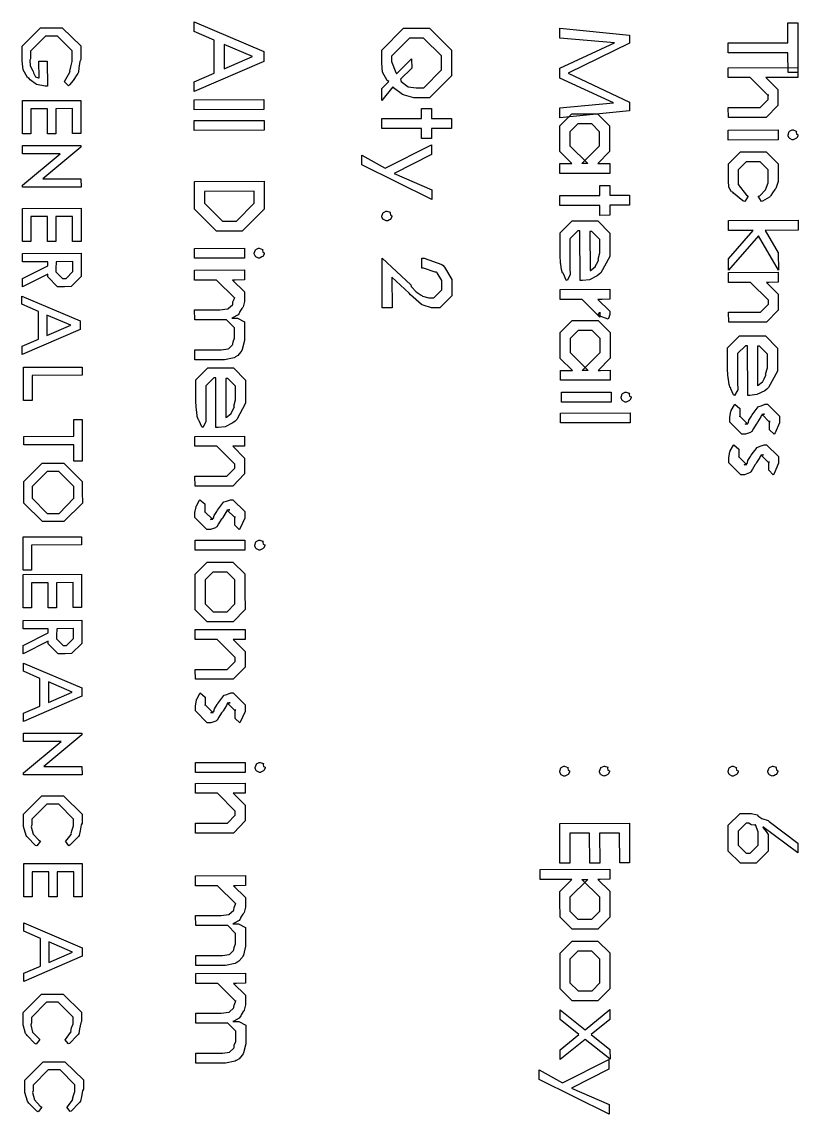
# Model space of a CAD drawing. Extents: x 0.1 to 11.6, y 0.3 to 16.2.
# Drawn here: x 7.103 to 8.186, y 2.672 to 4.197 of the extents above; entities that cross this region are included whole.
import ezdxf

# ---------------------------------------------------------------- set-up
doc = ezdxf.new("R2010")
doc.units = 0
doc.header["$MEASUREMENT"] = 0

msp = doc.modelspace()

# ---------------------------------------------------------------- linework, layer by layer
at = {"color": 0}
for points in [[(7.4406, 4.14144), (7.34358, 4.09956), (7.34358, 4.11322), (7.37136, 4.12517), (7.37115, 4.17117), (7.34338, 4.18311), (7.34338, 4.19678), (7.4406, 4.15533), (7.4406, 4.14144)], [(8.17171, 4.19532), (8.1856, 4.19532), (8.18582, 4.12587), (8.17193, 4.12587), (8.17171, 4.15365), (8.08837, 4.15343), (8.08837, 4.16732), (8.17171, 4.16754), (8.17171, 4.19532)], [(7.16808, 4.10732), (7.16178, 4.11339), (7.16249, 4.11361), (7.16992, 4.12642), (7.17046, 4.12771), (7.16997, 4.12815), (7.17122, 4.13406), (7.17329, 4.1415), (7.17329, 4.14268), (7.17329, 4.15614), (7.15246, 4.17697), (7.14464, 4.17697), (7.13596, 4.17697), (7.11513, 4.15593), (7.11513, 4.14529), (7.11415, 4.1435), (7.11458, 4.13542), (7.11806, 4.12853), (7.1186, 4.12728), (7.11897, 4.12543), (7.12207, 4.12017), (7.12597, 4.11882), (7.12685, 4.1186), (7.12663, 4.14204), (7.13835, 4.14204), (7.13857, 4.1071), (7.13525, 4.10678), (7.12315, 4.10921), (7.11453, 4.11578), (7.11296, 4.11751), (7.11057, 4.11919), (7.10465, 4.12967), (7.1034, 4.14258), (7.1034, 4.14551), (7.1034, 4.16287), (7.12901, 4.18847), (7.14421, 4.18847), (7.15918, 4.18847), (7.185, 4.16308), (7.185, 4.14442), (7.18403, 4.1416), (7.18257, 4.13265), (7.18175, 4.12642), (7.1811, 4.12489), (7.17969, 4.12272), (7.17469, 4.11496), (7.16954, 4.10872), (7.16808, 4.10732)], [(7.62039, 4.10601), (7.60519, 4.08713), (7.60519, 4.10363), (7.61496, 4.11339), (7.61247, 4.11507), (7.60628, 4.12642), (7.60499, 4.13894), (7.60499, 4.14117), (7.60499, 4.15722), (7.63558, 4.18782), (7.65315, 4.18782), (7.6716, 4.18804), (7.70221, 4.15744), (7.70242, 4.13943), (7.70242, 4.12142), (7.67182, 4.09082), (7.65468, 4.0906), (7.6499, 4.0906), (7.63699, 4.09424), (7.63558, 4.09494), (7.6339, 4.09526), (7.62147, 4.10487), (7.62039, 4.10601)], [(7.85335, 4.18788), (7.95057, 4.17833), (7.95057, 4.16683), (7.86507, 4.12538), (7.95079, 4.08479), (7.95079, 4.07264), (7.85357, 4.06288), (7.85357, 4.07656), (7.92865, 4.08393), (7.85357, 4.118), (7.85357, 4.13211), (7.92974, 4.16726), (7.85335, 4.17399), (7.85335, 4.18788)], [(7.42475, 4.14839), (7.38504, 4.1651), (7.38525, 4.13103), (7.42475, 4.14839)], [(7.63146, 4.11664), (7.63232, 4.11361), (7.64204, 4.10601), (7.6531, 4.10449), (7.65685, 4.10449), (7.66357, 4.10449), (7.68853, 4.12967), (7.68853, 4.13943), (7.68832, 4.14919), (7.66336, 4.17393), (7.65315, 4.17393), (7.64382, 4.17393), (7.61888, 4.14899), (7.61888, 4.14378), (7.61888, 4.14139), (7.62468, 4.12608), (7.62582, 4.12424), (7.64665, 4.14529), (7.64686, 4.13226), (7.63146, 4.11664)], [(8.18571, 4.13297), (8.18571, 4.11908), (8.14274, 4.11887), (8.14122, 4.11887), (8.15793, 4.10238), (8.15793, 4.0911), (8.15793, 4.08024), (8.14144, 4.06332), (8.12364, 4.06332), (8.08871, 4.06332), (8.08849, 4.07721), (8.11778, 4.07721), (8.13297, 4.07721), (8.14404, 4.08826), (8.14404, 4.09521), (8.14404, 4.09392), (8.11908, 4.11887), (8.11083, 4.11887), (8.08849, 4.11887), (8.08849, 4.13276), (8.18571, 4.13297)], [(7.18522, 4.08718), (7.18522, 4.04075), (7.1735, 4.04075), (7.1735, 4.07568), (7.15028, 4.07547), (7.15028, 4.04053), (7.13857, 4.04053), (7.13857, 4.07547), (7.11535, 4.07547), (7.11535, 4.04053), (7.10363, 4.04053), (7.10363, 4.08697), (7.18522, 4.08718)], [(7.44075, 4.08822), (7.44075, 4.07433), (7.34353, 4.07411), (7.34353, 4.088), (7.44075, 4.08822)], [(7.70242, 4.06196), (7.70242, 4.04807), (7.67464, 4.04807), (7.67464, 4.03418), (7.66075, 4.03396), (7.66075, 4.04785), (7.60519, 4.04785), (7.60519, 4.06174), (7.66075, 4.06174), (7.66075, 4.07563), (7.67464, 4.07585), (7.67464, 4.06196), (7.70242, 4.06196)], [(7.44081, 4.05925), (7.44081, 4.04536), (7.34358, 4.04514), (7.34358, 4.05903), (7.44081, 4.05925)], [(7.92324, 3.98525), (7.85379, 3.98503), (7.85379, 3.99892), (7.86638, 3.99892), (7.8705, 3.99892), (7.85357, 4.01563), (7.85357, 4.02951), (7.85357, 4.05165), (7.87028, 4.06836), (7.88851, 4.06836), (7.90631, 4.06836), (7.92301, 4.05186), (7.92301, 4.02929), (7.92301, 4.01585), (7.90651, 3.99892), (7.90978, 3.99892), (7.92324, 3.99914), (7.92324, 3.98525)], [(7.90912, 4.02669), (7.90912, 4.0434), (7.89806, 4.05447), (7.88829, 4.05447), (7.87853, 4.05447), (7.86746, 4.0434), (7.86746, 4.02669), (7.86746, 4.02387), (7.89262, 3.99892), (7.88829, 3.99892), (7.88439, 3.99892), (7.90912, 4.02387), (7.90912, 4.02669)], [(8.1581, 4.04596), (8.1581, 4.03207), (8.08865, 4.03185), (8.08865, 4.04574), (8.1581, 4.04596)], [(8.18587, 4.03901), (8.18587, 4.03782), (8.18403, 4.03456), (8.18371, 4.03424), (8.18272, 4.03386), (8.18001, 4.03233), (8.17919, 4.03207), (8.17893, 4.03207), (8.17785, 4.03207), (8.17426, 4.0339), (8.17393, 4.03424), (8.17344, 4.0344), (8.17199, 4.03787), (8.17199, 4.03901), (8.17199, 4.03901), (8.17361, 4.04368), (8.17393, 4.044), (8.17393, 4.044), (8.17768, 4.04596), (8.17893, 4.04596), (8.17893, 4.04596), (8.18338, 4.04432), (8.18371, 4.044), (8.18332, 4.04324), (8.18381, 4.04021), (8.18587, 4.03933), (8.18587, 4.03901)], [(7.67469, 4.02512), (7.67469, 4.01144), (7.62261, 3.98497), (7.67492, 3.9624), (7.67492, 3.94874), (7.57747, 3.99713), (7.57747, 4.01079), (7.61003, 3.99235), (7.67469, 4.02512)], [(7.10374, 4.02399), (7.18533, 4.02419), (7.18533, 4.02181), (7.13238, 3.97754), (7.18533, 3.97775), (7.18554, 3.96604), (7.10394, 3.96582), (7.10394, 3.96864), (7.15625, 4.01247), (7.10374, 4.01247), (7.10374, 4.02399)], [(8.13514, 3.94586), (8.13038, 3.95344), (8.13265, 3.95415), (8.14074, 3.96208), (8.14426, 3.97222), (8.14426, 3.97558), (8.14426, 3.99035), (8.13319, 4.00142), (8.12364, 4.00142), (8.11367, 4.00142), (8.1026, 3.99035), (8.1026, 3.97537), (8.1026, 3.96989), (8.11415, 3.95486), (8.11649, 3.95344), (8.11171, 3.94586), (8.1091, 3.94672), (8.09575, 3.95774), (8.09478, 3.9591), (8.09326, 3.95936), (8.08946, 3.96625), (8.08871, 3.97488), (8.08871, 3.97775), (8.08871, 3.99858), (8.10542, 4.01531), (8.12278, 4.01531), (8.14144, 4.01531), (8.15815, 3.99881), (8.15815, 3.97732), (8.15815, 3.97407), (8.1556, 3.96539), (8.15511, 3.96431), (8.15369, 3.96289), (8.15022, 3.9579), (8.14806, 3.95421), (8.14729, 3.95344), (8.14626, 3.9521), (8.13639, 3.9464), (8.13514, 3.94586)], [(7.34369, 3.97407), (7.44092, 3.97428), (7.44092, 3.95714), (7.44092, 3.93544), (7.41054, 3.90483), (7.39122, 3.90462), (7.37451, 3.90462), (7.34369, 3.93522), (7.34369, 3.94781), (7.34369, 3.97407)], [(7.95096, 3.95464), (7.95096, 3.94075), (7.92318, 3.94075), (7.92318, 3.92686), (7.90929, 3.92665), (7.90929, 3.94054), (7.85374, 3.94054), (7.85374, 3.95443), (7.90929, 3.95443), (7.90929, 3.96832), (7.92318, 3.96853), (7.92318, 3.95464), (7.95096, 3.95464)], [(7.35758, 3.96018), (7.35758, 3.95279), (7.35758, 3.94347), (7.38276, 3.91851), (7.39144, 3.91851), (7.40229, 3.91851), (7.42703, 3.94368), (7.42703, 3.95583), (7.42703, 3.96039), (7.35758, 3.96018)], [(7.18549, 3.93668), (7.18549, 3.89025), (7.17378, 3.89025), (7.17378, 3.92518), (7.15056, 3.92497), (7.15056, 3.89003), (7.13883, 3.89003), (7.13883, 3.92497), (7.11561, 3.92497), (7.11561, 3.89003), (7.10389, 3.89003), (7.10389, 3.93647), (7.18549, 3.93668)], [(7.61925, 3.92578), (7.61925, 3.92458), (7.6174, 3.92133), (7.61708, 3.92101), (7.6161, 3.92063), (7.61339, 3.91911), (7.61257, 3.91883), (7.61231, 3.91883), (7.61106, 3.91883), (7.60764, 3.92068), (7.60732, 3.92101), (7.60682, 3.92117), (7.60536, 3.92464), (7.60536, 3.92578), (7.60536, 3.92578), (7.60699, 3.93044), (7.60732, 3.93078), (7.60732, 3.93078), (7.61106, 3.93272), (7.61231, 3.93272), (7.61231, 3.93272), (7.61675, 3.9311), (7.61708, 3.93078), (7.61669, 3.93001), (7.61719, 3.92697), (7.61925, 3.92611), (7.61925, 3.92578)], [(7.86794, 3.84369), (7.86361, 3.83567), (7.86225, 3.83643), (7.8585, 3.84511), (7.85818, 3.84608), (7.85747, 3.84619), (7.85579, 3.85092), (7.85514, 3.8579), (7.85493, 3.8591), (7.85465, 3.85954), (7.85385, 3.87158), (7.85385, 3.8756), (7.85385, 3.90229), (7.87056, 3.919), (7.88835, 3.919), (7.90657, 3.919), (7.92329, 3.90164), (7.92329, 3.87776), (7.92329, 3.86947), (7.91097, 3.84668), (7.90853, 3.84457), (7.9056, 3.84233), (7.89475, 3.83681), (7.88504, 3.83567), (7.88183, 3.83567), (7.88162, 3.90511), (7.87879, 3.90489), (7.86774, 3.89404), (7.86772, 3.87451), (7.86774, 3.87153), (7.86774, 3.86486), (7.86774, 3.86257), (7.86774, 3.86083), (7.86774, 3.85558), (7.86774, 3.85335), (7.86774, 3.8526), (7.86774, 3.85167), (7.86794, 3.84571), (7.86794, 3.84369)], [(8.18608, 3.91982), (8.18608, 3.90593), (8.13986, 3.90571), (8.15831, 3.87424), (8.15853, 3.85037), (8.13053, 3.89811), (8.08908, 3.85015), (8.08886, 3.866), (8.12337, 3.90571), (8.08886, 3.90571), (8.08886, 3.9196), (8.18608, 3.91982)], [(7.89572, 3.84956), (7.89649, 3.84988), (7.90267, 3.8546), (7.9031, 3.85519), (7.90294, 3.85531), (7.90468, 3.85867), (7.90733, 3.86376), (7.90767, 3.86475), (7.9069, 3.86561), (7.9094, 3.87424), (7.9094, 3.87711), (7.9094, 3.89318), (7.89833, 3.90424), (7.8955, 3.90424), (7.89572, 3.84956)], [(7.1856, 3.87369), (7.1856, 3.85894), (7.1856, 3.84115), (7.1715, 3.82726), (7.16237, 3.82704), (7.15283, 3.82704), (7.13894, 3.84093), (7.13894, 3.8444), (7.104, 3.82704), (7.104, 3.83854), (7.13894, 3.85612), (7.13894, 3.86197), (7.104, 3.86197), (7.104, 3.87349), (7.1856, 3.87369)], [(7.41336, 3.88086), (7.41336, 3.86697), (7.34392, 3.86675), (7.34392, 3.88064), (7.41336, 3.88086)], [(7.44114, 3.87392), (7.44114, 3.87272), (7.43929, 3.86947), (7.43896, 3.86914), (7.43799, 3.86876), (7.43528, 3.86724), (7.43446, 3.86697), (7.43419, 3.86697), (7.43311, 3.86697), (7.42953, 3.86882), (7.42919, 3.86914), (7.42871, 3.86931), (7.42725, 3.87278), (7.42725, 3.87392), (7.42725, 3.87392), (7.42888, 3.87858), (7.42919, 3.8789), (7.42919, 3.8789), (7.43294, 3.88086), (7.43419, 3.88086), (7.43419, 3.88086), (7.43864, 3.87924), (7.43897, 3.8789), (7.43858, 3.87815), (7.43907, 3.87511), (7.44114, 3.87424), (7.44114, 3.87392)], [(7.17389, 3.86219), (7.15067, 3.86199), (7.15044, 3.85243), (7.15044, 3.84787), (7.15978, 3.83854), (7.16237, 3.83854), (7.16456, 3.83854), (7.17387, 3.8481), (7.17387, 3.85243), (7.17389, 3.86219)], [(7.66103, 3.85308), (7.66103, 3.86697), (7.66407, 3.86697), (7.68901, 3.85829), (7.69097, 3.85656), (7.69271, 3.85454), (7.70269, 3.83703), (7.70269, 3.83117), (7.70269, 3.81446), (7.68619, 3.79775), (7.676, 3.79775), (7.67464, 3.79775), (7.66276, 3.80122), (7.66168, 3.80186), (7.66049, 3.80219), (7.64535, 3.81592), (7.64344, 3.81793), (7.61936, 3.84028), (7.61957, 3.79753), (7.60568, 3.79753), (7.60547, 3.86697), (7.64561, 3.82964), (7.64632, 3.82742), (7.6531, 3.81982), (7.66015, 3.81549), (7.66103, 3.81489), (7.66183, 3.81401), (7.67068, 3.81164), (7.67165, 3.81164), (7.67774, 3.81164), (7.68881, 3.82269), (7.68881, 3.83182), (7.68881, 3.83572), (7.68261, 3.84663), (7.68143, 3.84744), (7.67969, 3.8476), (7.66319, 3.85297), (7.66103, 3.85308)], [(7.41342, 3.85043), (7.41342, 3.83654), (7.40061, 3.83632), (7.39671, 3.83632), (7.41342, 3.81982), (7.41342, 3.80897), (7.41342, 3.80621), (7.41157, 3.79878), (7.41124, 3.7979), (7.41, 3.79688), (7.40722, 3.79258), (7.40614, 3.78961), (7.4056, 3.78901), (7.40451, 3.78776), (7.39692, 3.78358), (7.39583, 3.78315), (7.40386, 3.78315), (7.41363, 3.77815), (7.41363, 3.75319), (7.41357, 3.75179), (7.41054, 3.73931), (7.40994, 3.73822), (7.40864, 3.73633), (7.4044, 3.73085), (7.40121, 3.729), (7.40018, 3.72846), (7.39903, 3.72765), (7.38553, 3.72521), (7.38108, 3.72521), (7.34418, 3.72521), (7.34418, 3.7391), (7.37782, 3.7391), (7.38124, 3.7391), (7.39085, 3.74056), (7.3915, 3.74083), (7.3916, 3.741), (7.39697, 3.74604), (7.39735, 3.74669), (7.39729, 3.74669), (7.39763, 3.75032), (7.39974, 3.7551), (7.39974, 3.75667), (7.39974, 3.76969), (7.38867, 3.78076), (7.36828, 3.78076), (7.34418, 3.78076), (7.34397, 3.79465), (7.37565, 3.79465), (7.37939, 3.79465), (7.38997, 3.79611), (7.39063, 3.79639), (7.39089, 3.79656), (7.39671, 3.80176), (7.39714, 3.80246), (7.39714, 3.80246), (7.39746, 3.80604), (7.39953, 3.81071), (7.39953, 3.81222), (7.39953, 3.81136), (7.37457, 3.83632), (7.37001, 3.83632), (7.34397, 3.83632), (7.34397, 3.85021), (7.41342, 3.85043)], [(8.15842, 3.84728), (8.15842, 3.83339), (8.14518, 3.83317), (8.14171, 3.83317), (8.15842, 3.81668), (8.15842, 3.80539), (8.15842, 3.79454), (8.14193, 3.77761), (8.12413, 3.77761), (8.08919, 3.77761), (8.08897, 3.7915), (8.11828, 3.7915), (8.13346, 3.7915), (8.14453, 3.80257), (8.14453, 3.80279), (8.14453, 3.80821), (8.11957, 3.83317), (8.11133, 3.83317), (8.08897, 3.83317), (8.08897, 3.84706), (8.15842, 3.84728)], [(7.18451, 3.76758), (7.10314, 3.73242), (7.10314, 3.74392), (7.12614, 3.7539), (7.12614, 3.79254), (7.10292, 3.80251), (7.10292, 3.81401), (7.18451, 3.77929), (7.18451, 3.76758)], [(7.92344, 3.82351), (7.92344, 3.80963), (7.9126, 3.8094), (7.90674, 3.8094), (7.92344, 3.79292), (7.92344, 3.79031), (7.92344, 3.78819), (7.92128, 3.78261), (7.92085, 3.78185), (7.90826, 3.78662), (7.90804, 3.78668), (7.90761, 3.78879), (7.90956, 3.7909), (7.90956, 3.79161), (7.90956, 3.78446), (7.8846, 3.8094), (7.87483, 3.8094), (7.854, 3.8094), (7.854, 3.82329), (7.92344, 3.82351)], [(7.17106, 3.77343), (7.13786, 3.78754), (7.13786, 3.7589), (7.17106, 3.77343)], [(7.92378, 3.69667), (7.85433, 3.69646), (7.85433, 3.71035), (7.86692, 3.71035), (7.87104, 3.71035), (7.85411, 3.72706), (7.85411, 3.74094), (7.85411, 3.76307), (7.87082, 3.77979), (7.88906, 3.77979), (7.90685, 3.77978), (7.92356, 3.76329), (7.92356, 3.74072), (7.92356, 3.72726), (7.90707, 3.71035), (7.91032, 3.71035), (7.92378, 3.71056), (7.92378, 3.69667)], [(7.90967, 3.73812), (7.90967, 3.75483), (7.8986, 3.7659), (7.88883, 3.76589), (7.87907, 3.76589), (7.868, 3.75483), (7.868, 3.73812), (7.868, 3.73529), (7.89318, 3.71035), (7.88883, 3.71035), (7.88493, 3.71035), (7.90967, 3.73529), (7.90967, 3.73812)], [(8.10178, 3.68332), (8.09744, 3.67529), (8.09608, 3.67606), (8.09233, 3.68474), (8.09201, 3.68571), (8.09131, 3.68582), (8.08963, 3.69054), (8.08897, 3.69754), (8.08876, 3.69874), (8.08849, 3.69917), (8.08767, 3.71121), (8.08767, 3.71522), (8.08767, 3.74192), (8.10439, 3.75863), (8.12218, 3.75863), (8.1404, 3.75863), (8.15712, 3.74126), (8.15711, 3.71739), (8.15711, 3.7091), (8.14481, 3.68631), (8.14236, 3.68419), (8.13943, 3.68197), (8.12858, 3.67643), (8.11888, 3.67529), (8.11567, 3.67529), (8.11546, 3.74474), (8.11263, 3.74451), (8.10156, 3.73367), (8.10156, 3.71414), (8.10156, 3.71115), (8.10156, 3.70449), (8.10156, 3.70221), (8.10156, 3.70047), (8.10156, 3.69521), (8.10156, 3.69299), (8.10157, 3.69222), (8.10156, 3.69129), (8.10178, 3.68533), (8.10178, 3.68332)], [(8.12956, 3.68918), (8.13032, 3.68951), (8.1365, 3.69422), (8.13693, 3.69482), (8.13678, 3.69493), (8.13851, 3.69829), (8.14117, 3.7034), (8.1415, 3.70437), (8.14074, 3.70524), (8.14322, 3.71386), (8.14322, 3.71675), (8.14322, 3.73281), (8.13217, 3.74387), (8.12933, 3.74387), (8.12956, 3.68918)], [(7.18701, 3.715), (7.18701, 3.7035), (7.11714, 3.70329), (7.11714, 3.66835), (7.10542, 3.66835), (7.10542, 3.71479), (7.18701, 3.715)], [(7.35975, 3.63862), (7.35542, 3.63058), (7.35406, 3.63135), (7.35032, 3.64003), (7.34999, 3.641), (7.34928, 3.64111), (7.3476, 3.64583), (7.34694, 3.65283), (7.34674, 3.65403), (7.34646, 3.65446), (7.34565, 3.6665), (7.34565, 3.67051), (7.34565, 3.69721), (7.36236, 3.71392), (7.38015, 3.71392), (7.39839, 3.71392), (7.4151, 3.69656), (7.4151, 3.67269), (7.4151, 3.66439), (7.40278, 3.6416), (7.40033, 3.63949), (7.3974, 3.63726), (7.38656, 3.63172), (7.37685, 3.63058), (7.37364, 3.63058), (7.37343, 3.70003), (7.37061, 3.69982), (7.35954, 3.68896), (7.35954, 3.66943), (7.35954, 3.66644), (7.35954, 3.65978), (7.35954, 3.6575), (7.35954, 3.65576), (7.35954, 3.6505), (7.35954, 3.64828), (7.35954, 3.64751), (7.35954, 3.6466), (7.35975, 3.64063), (7.35975, 3.63862)], [(7.38753, 3.64447), (7.38829, 3.64481), (7.39447, 3.64953), (7.39492, 3.65012), (7.39475, 3.65022), (7.39649, 3.6536), (7.39914, 3.65869), (7.39947, 3.65967), (7.39871, 3.66054), (7.40121, 3.66917), (7.40121, 3.67204), (7.40121, 3.6881), (7.39014, 3.69917), (7.38732, 3.69917), (7.38753, 3.64447)], [(7.92513, 3.67996), (7.92513, 3.66607), (7.85568, 3.66585), (7.85568, 3.67974), (7.92513, 3.67996)], [(7.9529, 3.67301), (7.9529, 3.67182), (7.95107, 3.66857), (7.95074, 3.66824), (7.94976, 3.66786), (7.94706, 3.66635), (7.94624, 3.66607), (7.94596, 3.66607), (7.94488, 3.66607), (7.94129, 3.66792), (7.94097, 3.66824), (7.94049, 3.6684), (7.93901, 3.67188), (7.93901, 3.67301), (7.93901, 3.67301), (7.94065, 3.67768), (7.94097, 3.678), (7.94097, 3.678), (7.94471, 3.67996), (7.94596, 3.67996), (7.94596, 3.67996), (7.95042, 3.67833), (7.95074, 3.678), (7.95036, 3.67725), (7.95085, 3.67421), (7.9529, 3.67333), (7.9529, 3.67301)], [(8.15261, 3.62126), (8.14632, 3.62733), (8.14632, 3.63043), (8.14632, 3.63743), (8.14632, 3.63971), (8.14632, 3.63797), (8.13525, 3.64903), (8.13917, 3.64903), (8.13803, 3.64903), (8.13493, 3.64708), (8.1346, 3.64665), (8.134, 3.64529), (8.1295, 3.63813), (8.12896, 3.63688), (8.12744, 3.63525), (8.12358, 3.62907), (8.12125, 3.62506), (8.1205, 3.62451), (8.11957, 3.62369), (8.11242, 3.62126), (8.11008, 3.62126), (8.10747, 3.62126), (8.09076, 3.63797), (8.09076, 3.64231), (8.09076, 3.64518), (8.09218, 3.65294), (8.0925, 3.65381), (8.09267, 3.65435), (8.09717, 3.66233), (8.09771, 3.66292), (8.10465, 3.65707), (8.10465, 3.65419), (8.10465, 3.64774), (8.10465, 3.64557), (8.10465, 3.64621), (8.11572, 3.63514), (8.11225, 3.63514), (8.11225, 3.63514), (8.11649, 3.63715), (8.11681, 3.63753), (8.11675, 3.63758), (8.11729, 3.64094), (8.12104, 3.6466), (8.12158, 3.64794), (8.12213, 3.64833), (8.13032, 3.65935), (8.13112, 3.65989), (8.13112, 3.65989), (8.1346, 3.66086), (8.14014, 3.66292), (8.14199, 3.66292), (8.1435, 3.66292), (8.16021, 3.64643), (8.16021, 3.64253), (8.16021, 3.63721), (8.15386, 3.6231), (8.15261, 3.62126)], [(7.95156, 3.65099), (7.95156, 3.6371), (7.85433, 3.63688), (7.85433, 3.65076), (7.95156, 3.65099)], [(7.17546, 3.64154), (7.18718, 3.64154), (7.18718, 3.58339), (7.17546, 3.58339), (7.17546, 3.60661), (7.10558, 3.60639), (7.10558, 3.61811), (7.17546, 3.61833), (7.17546, 3.64154)], [(7.41379, 3.61843), (7.41379, 3.60454), (7.40056, 3.60433), (7.39708, 3.60433), (7.41379, 3.58783), (7.41379, 3.57656), (7.41379, 3.56571), (7.39731, 3.54878), (7.3795, 3.54878), (7.34457, 3.54878), (7.34435, 3.56267), (7.37364, 3.56267), (7.38883, 3.56267), (7.3999, 3.57374), (7.3999, 3.57394), (7.3999, 3.57937), (7.37494, 3.60433), (7.36669, 3.60433), (7.34435, 3.60433), (7.34435, 3.61822), (7.41379, 3.61843)], [(8.15126, 3.56472), (8.14496, 3.57081), (8.14496, 3.57389), (8.14497, 3.58089), (8.14497, 3.58317), (8.14496, 3.58143), (8.1339, 3.5925), (8.13781, 3.5925), (8.13667, 3.5925), (8.13357, 3.59056), (8.13325, 3.59011), (8.13265, 3.58876), (8.12815, 3.5816), (8.12761, 3.58035), (8.12608, 3.57872), (8.12224, 3.57254), (8.1199, 3.56853), (8.11914, 3.56797), (8.11822, 3.56717), (8.11106, 3.56472), (8.10872, 3.56472), (8.10612, 3.56472), (8.0894, 3.58143), (8.0894, 3.58578), (8.08942, 3.58865), (8.09082, 3.5964), (8.09114, 3.59728), (8.09131, 3.59782), (8.09581, 3.60579), (8.09636, 3.60639), (8.10329, 3.60053), (8.10329, 3.59765), (8.10329, 3.59119), (8.10331, 3.58903), (8.10329, 3.58968), (8.11436, 3.57861), (8.11089, 3.57861), (8.11089, 3.57861), (8.11513, 3.58062), (8.11546, 3.581), (8.1154, 3.58106), (8.11594, 3.58442), (8.11968, 3.59006), (8.12022, 3.59142), (8.12076, 3.59179), (8.12896, 3.60281), (8.12978, 3.60335), (8.12978, 3.60335), (8.13325, 3.60433), (8.13878, 3.60639), (8.14063, 3.60639), (8.14214, 3.60639), (8.15886, 3.5899), (8.15886, 3.58599), (8.15886, 3.58068), (8.1525, 3.56657), (8.15126, 3.56472)], [(7.18728, 3.54069), (7.1875, 3.52507), (7.16168, 3.49924), (7.14671, 3.49924), (7.13151, 3.49924), (7.1059, 3.52485), (7.10568, 3.53982), (7.10568, 3.55501), (7.13129, 3.58062), (7.14606, 3.58062), (7.16146, 3.58062), (7.18728, 3.55524), (7.18728, 3.54069)], [(7.17557, 3.54025), (7.17557, 3.54829), (7.15474, 3.56912), (7.14606, 3.56912), (7.13824, 3.56912), (7.1174, 3.54807), (7.1174, 3.54004), (7.1174, 3.53179), (7.13846, 3.51074), (7.14671, 3.51074), (7.15494, 3.51074), (7.17557, 3.53201), (7.17557, 3.54025)], [(7.40636, 3.48807), (7.40007, 3.49414), (7.40007, 3.49724), (7.40007, 3.50424), (7.40007, 3.50651), (7.40007, 3.50478), (7.389, 3.51585), (7.3929, 3.51585), (7.39176, 3.51585), (7.38867, 3.51389), (7.38835, 3.51346), (7.38775, 3.5121), (7.38325, 3.50493), (7.38271, 3.50369), (7.38118, 3.50206), (7.37733, 3.49588), (7.375, 3.49186), (7.37424, 3.49132), (7.37332, 3.4905), (7.36615, 3.48807), (7.36382, 3.48807), (7.36122, 3.48807), (7.34451, 3.50478), (7.34451, 3.50911), (7.34451, 3.51199), (7.34592, 3.51975), (7.34625, 3.52061), (7.3464, 3.52115), (7.35092, 3.52914), (7.35146, 3.52974), (7.3584, 3.52387), (7.3584, 3.521), (7.3584, 3.51454), (7.3584, 3.51238), (7.3584, 3.51301), (7.36947, 3.50196), (7.366, 3.50196), (7.366, 3.50196), (7.37022, 3.50396), (7.37056, 3.50433), (7.3705, 3.50439), (7.37104, 3.50776), (7.37478, 3.5134), (7.37532, 3.51475), (7.37587, 3.51514), (7.38406, 3.52615), (7.38488, 3.52669), (7.38488, 3.52669), (7.38835, 3.52767), (7.39388, 3.52974), (7.39572, 3.52974), (7.39725, 3.52974), (7.41396, 3.51324), (7.41396, 3.50933), (7.41396, 3.50401), (7.40761, 3.4899), (7.40636, 3.48807)], [(7.18625, 3.47819), (7.18625, 3.46669), (7.11638, 3.46647), (7.11638, 3.43153), (7.10465, 3.43153), (7.10465, 3.47797), (7.18625, 3.47819)], [(7.41407, 3.47342), (7.41407, 3.45953), (7.34462, 3.45931), (7.34462, 3.47319), (7.41407, 3.47342)], [(7.44185, 3.46647), (7.44185, 3.46528), (7.44, 3.46203), (7.43967, 3.46169), (7.43869, 3.46132), (7.43599, 3.45979), (7.43517, 3.45953), (7.4349, 3.45953), (7.43381, 3.45953), (7.43024, 3.46137), (7.4299, 3.46169), (7.42942, 3.46186), (7.42794, 3.46533), (7.42796, 3.46647), (7.42796, 3.46647), (7.42958, 3.47114), (7.4299, 3.47146), (7.4299, 3.47146), (7.43365, 3.47342), (7.4349, 3.47342), (7.4349, 3.47342), (7.43935, 3.47179), (7.43967, 3.47146), (7.43929, 3.47071), (7.43978, 3.46767), (7.44185, 3.46679), (7.44185, 3.46647)], [(7.41411, 3.40132), (7.41433, 3.37636), (7.39763, 3.35943), (7.37939, 3.35943), (7.3616, 3.35943), (7.34489, 3.37614), (7.34467, 3.4011), (7.34467, 3.42606), (7.36139, 3.44276), (7.37918, 3.44276), (7.3974, 3.44276), (7.41411, 3.42626), (7.41411, 3.40132)], [(7.18636, 3.42567), (7.18636, 3.37924), (7.17464, 3.37924), (7.17464, 3.41417), (7.15142, 3.41396), (7.15142, 3.37901), (7.13971, 3.37901), (7.13971, 3.41396), (7.11649, 3.41396), (7.11649, 3.37901), (7.10476, 3.37901), (7.10476, 3.42546), (7.18636, 3.42567)], [(7.40022, 3.4011), (7.40022, 3.41781), (7.38917, 3.42887), (7.37918, 3.42887), (7.36962, 3.42887), (7.35856, 3.41781), (7.35856, 3.4011), (7.35856, 3.38439), (7.36985, 3.37332), (7.37939, 3.37332), (7.38937, 3.37332), (7.40022, 3.38439), (7.40022, 3.4011)], [(7.18647, 3.36149), (7.18647, 3.34674), (7.18647, 3.32894), (7.17236, 3.31506), (7.16325, 3.31483), (7.15369, 3.31483), (7.13981, 3.32872), (7.13981, 3.33219), (7.10487, 3.31483), (7.10487, 3.32633), (7.13981, 3.34392), (7.13981, 3.34978), (7.10487, 3.34978), (7.10487, 3.36128), (7.18647, 3.36149)], [(7.17475, 3.34999), (7.15153, 3.34978), (7.15132, 3.34022), (7.15132, 3.33567), (7.16064, 3.32633), (7.16325, 3.32633), (7.16542, 3.32633), (7.17475, 3.33589), (7.17475, 3.34022), (7.17475, 3.34999)], [(7.41428, 3.34874), (7.41428, 3.33485), (7.40104, 3.33464), (7.39757, 3.33464), (7.41428, 3.31814), (7.41428, 3.30686), (7.41428, 3.29601), (7.39779, 3.27908), (7.37999, 3.27908), (7.34506, 3.27908), (7.34483, 3.29297), (7.37414, 3.29297), (7.38932, 3.29297), (7.40039, 3.30404), (7.40039, 3.30425), (7.40039, 3.30968), (7.37543, 3.33464), (7.36719, 3.33464), (7.34483, 3.33464), (7.34483, 3.34853), (7.41428, 3.34874)], [(7.18658, 3.25543), (7.10519, 3.22026), (7.10519, 3.23178), (7.12819, 3.24175), (7.12819, 3.28037), (7.10499, 3.29036), (7.10499, 3.30186), (7.18658, 3.26714), (7.18658, 3.25543)], [(7.17313, 3.26129), (7.13992, 3.27539), (7.13992, 3.24675), (7.17313, 3.26129)], [(7.40685, 3.21838), (7.40056, 3.22444), (7.40056, 3.22754), (7.40056, 3.23454), (7.40056, 3.23682), (7.40056, 3.23508), (7.38949, 3.24615), (7.39339, 3.24615), (7.39225, 3.24615), (7.38917, 3.24419), (7.38883, 3.24376), (7.38824, 3.2424), (7.38374, 3.23525), (7.38319, 3.234), (7.38168, 3.23238), (7.37782, 3.22618), (7.37549, 3.22217), (7.37472, 3.22163), (7.37381, 3.22081), (7.36664, 3.21838), (7.36432, 3.21838), (7.36171, 3.21838), (7.345, 3.23508), (7.345, 3.23942), (7.345, 3.24229), (7.3464, 3.25006), (7.34674, 3.25092), (7.3469, 3.25147), (7.3514, 3.25944), (7.35194, 3.26004), (7.35889, 3.25418), (7.35889, 3.25131), (7.35889, 3.24485), (7.35889, 3.24268), (7.35889, 3.24333), (7.36996, 3.23226), (7.36649, 3.23226), (7.36649, 3.23226), (7.37071, 3.23426), (7.37104, 3.23465), (7.37099, 3.23469), (7.37153, 3.23807), (7.37528, 3.24371), (7.37582, 3.24507), (7.37636, 3.24544), (7.38456, 3.25646), (7.38536, 3.257), (7.38536, 3.257), (7.38883, 3.25797), (7.39438, 3.26004), (7.39621, 3.26004), (7.39774, 3.26004), (7.41444, 3.24354), (7.41444, 3.23964), (7.41444, 3.23432), (7.4081, 3.22022), (7.40685, 3.21838)], [(7.10514, 3.20378), (7.18674, 3.204), (7.18674, 3.20161), (7.13379, 3.15733), (7.18674, 3.15756), (7.18696, 3.14583), (7.10536, 3.14561), (7.10536, 3.14843), (7.15767, 3.19228), (7.10514, 3.19228), (7.10514, 3.20378)], [(7.41461, 3.16308), (7.41461, 3.14919), (7.34517, 3.14899), (7.34517, 3.16288), (7.41461, 3.16308)], [(7.44239, 3.15614), (7.44239, 3.15494), (7.44054, 3.15169), (7.44021, 3.15136), (7.43924, 3.15099), (7.43653, 3.14947), (7.43571, 3.14919), (7.43544, 3.14919), (7.43435, 3.14919), (7.43078, 3.15104), (7.43044, 3.15136), (7.42996, 3.15153), (7.4285, 3.155), (7.4285, 3.15614), (7.4285, 3.15614), (7.43012, 3.16081), (7.43044, 3.16114), (7.43044, 3.16114), (7.43419, 3.16308), (7.43544, 3.16308), (7.43544, 3.16308), (7.43989, 3.16146), (7.44021, 3.16114), (7.43983, 3.16037), (7.44032, 3.15733), (7.44239, 3.15647), (7.44239, 3.15614)], [(7.86724, 3.15088), (7.86724, 3.14968), (7.8654, 3.14643), (7.86507, 3.14611), (7.8641, 3.14572), (7.86139, 3.14421), (7.86057, 3.14393), (7.86029, 3.14393), (7.85906, 3.14393), (7.85562, 3.14578), (7.85531, 3.14611), (7.85482, 3.14626), (7.85335, 3.14974), (7.85335, 3.15088), (7.85335, 3.15088), (7.85499, 3.15554), (7.85531, 3.15588), (7.85531, 3.15588), (7.85906, 3.15782), (7.86029, 3.15782), (7.86029, 3.15782), (7.86475, 3.15619), (7.86507, 3.15588), (7.86469, 3.15511), (7.86518, 3.15207), (7.86724, 3.15121), (7.86724, 3.15088)], [(7.92279, 3.1511), (7.92279, 3.1499), (7.92096, 3.14665), (7.92062, 3.14632), (7.91965, 3.14594), (7.91694, 3.14442), (7.91613, 3.14415), (7.91585, 3.14415), (7.91476, 3.1441), (7.91118, 3.14578), (7.91086, 3.14611), (7.91038, 3.14626), (7.9089, 3.14974), (7.9089, 3.15088), (7.9089, 3.15088), (7.91054, 3.15554), (7.91086, 3.15588), (7.91086, 3.15588), (7.91536, 3.15804), (7.91585, 3.15804), (7.91585, 3.15804), (7.92031, 3.15642), (7.92062, 3.15608), (7.92025, 3.15533), (7.92074, 3.15229), (7.92279, 3.15142), (7.92279, 3.1511)], [(8.10226, 3.15088), (8.10226, 3.14968), (8.10043, 3.14643), (8.1001, 3.14611), (8.09913, 3.14572), (8.0964, 3.14421), (8.0956, 3.14393), (8.09532, 3.14393), (8.09407, 3.14393), (8.09065, 3.14578), (8.09033, 3.14611), (8.08985, 3.14626), (8.08837, 3.14974), (8.08837, 3.15088), (8.08837, 3.15088), (8.09, 3.15554), (8.09033, 3.15588), (8.09033, 3.15588), (8.09407, 3.15782), (8.09532, 3.15782), (8.09532, 3.15782), (8.09978, 3.15619), (8.1001, 3.15588), (8.09972, 3.15511), (8.10021, 3.15207), (8.10226, 3.15121), (8.10226, 3.15088)], [(8.15782, 3.1511), (8.15782, 3.1499), (8.15599, 3.14665), (8.15565, 3.14632), (8.15468, 3.14594), (8.15196, 3.14443), (8.15115, 3.14415), (8.15087, 3.14415), (8.14979, 3.1441), (8.14621, 3.14578), (8.14589, 3.14611), (8.1454, 3.14626), (8.14393, 3.14974), (8.14393, 3.15088), (8.14393, 3.15088), (8.14556, 3.15554), (8.14589, 3.15588), (8.14589, 3.15588), (8.15039, 3.15804), (8.15087, 3.15804), (8.15087, 3.15804), (8.15533, 3.15642), (8.15565, 3.15608), (8.15528, 3.15533), (8.15576, 3.15229), (8.15782, 3.15142), (8.15782, 3.1511)], [(7.41465, 3.13411), (7.41465, 3.12022), (7.40142, 3.12001), (7.39794, 3.12001), (7.41465, 3.10351), (7.41465, 3.09224), (7.41465, 3.08137), (7.39817, 3.06446), (7.38038, 3.06446), (7.34543, 3.06446), (7.34521, 3.07835), (7.37451, 3.07835), (7.38971, 3.07835), (7.40078, 3.08942), (7.40076, 3.08963), (7.40076, 3.09506), (7.37582, 3.12001), (7.36757, 3.12001), (7.34521, 3.12001), (7.34521, 3.1339), (7.41465, 3.13411)], [(7.16867, 3.04665), (7.16368, 3.05296), (7.16439, 3.05306), (7.17165, 3.06261), (7.17214, 3.06358), (7.17171, 3.06418), (7.17301, 3.06918), (7.17518, 3.07476), (7.17518, 3.07661), (7.17518, 3.08399), (7.15435, 3.10482), (7.14611, 3.10482), (7.13786, 3.10482), (7.11703, 3.08376), (7.11703, 3.07596), (7.11604, 3.0734), (7.11854, 3.06299), (7.12679, 3.05453), (7.12874, 3.05296), (7.12375, 3.04644), (7.1219, 3.04719), (7.11089, 3.0586), (7.11008, 3.0599), (7.10889, 3.06108), (7.10531, 3.07357), (7.10531, 3.07769), (7.10531, 3.09071), (7.13092, 3.11632), (7.14654, 3.11632), (7.16108, 3.11632), (7.1869, 3.09093), (7.1869, 3.07813), (7.18587, 3.07596), (7.18414, 3.06782), (7.18289, 3.06125), (7.18212, 3.05989), (7.18072, 3.05849), (7.17008, 3.04753), (7.16867, 3.04665)], [(8.18571, 3.05057), (8.18571, 3.03689), (8.13687, 3.07335), (8.13747, 3.07172), (8.14139, 3.06657), (8.14404, 3.06272), (8.14404, 3.06142), (8.14404, 3.03928), (8.12756, 3.02257), (8.11692, 3.02257), (8.10542, 3.02257), (8.08849, 3.03928), (8.08849, 3.05772), (8.08849, 3.07531), (8.10519, 3.09201), (8.11778, 3.09201), (8.12082, 3.09201), (8.12885, 3.09006), (8.12993, 3.08963), (8.12989, 3.08849), (8.13536, 3.08469), (8.14404, 3.08182), (8.14556, 3.08074), (8.18571, 3.05057)], [(7.95074, 3.07829), (7.95096, 3.02274), (7.93707, 3.02274), (7.93685, 3.0644), (7.90907, 3.06418), (7.90929, 3.02251), (7.8954, 3.02251), (7.89518, 3.06418), (7.8674, 3.06418), (7.86762, 3.02251), (7.85374, 3.02251), (7.85351, 3.07807), (7.95074, 3.07829)], [(8.13015, 3.06315), (8.13015, 3.0664), (8.12668, 3.07585), (8.12603, 3.07617), (8.12483, 3.07568), (8.12039, 3.07617), (8.11729, 3.07813), (8.11626, 3.07813), (8.11344, 3.07813), (8.10237, 3.06706), (8.10237, 3.05729), (8.10237, 3.04753), (8.11344, 3.03646), (8.11626, 3.03646), (8.11908, 3.03646), (8.13015, 3.04753), (8.13015, 3.06315)], [(7.18707, 3.02203), (7.18707, 2.97558), (7.17535, 2.97558), (7.17535, 3.01053), (7.15213, 3.01031), (7.15213, 2.97536), (7.1404, 2.97536), (7.1404, 3.01031), (7.11719, 3.01031), (7.11719, 2.97536), (7.10547, 2.97536), (7.10547, 3.02181), (7.18707, 3.02203)], [(7.41487, 3.00504), (7.41487, 2.99115), (7.40207, 2.99094), (7.39817, 2.99094), (7.41487, 2.97444), (7.41487, 2.9636), (7.41487, 2.96083), (7.41303, 2.9534), (7.41271, 2.95253), (7.41146, 2.9515), (7.40869, 2.94721), (7.40761, 2.94422), (7.40707, 2.94362), (7.40597, 2.94239), (7.39839, 2.93821), (7.39729, 2.93778), (7.40533, 2.93778), (7.4151, 2.93278), (7.4151, 2.90782), (7.41504, 2.90642), (7.412, 2.89393), (7.4114, 2.89285), (7.4101, 2.89094), (7.40588, 2.88547), (7.40267, 2.88363), (7.40164, 2.88308), (7.4005, 2.88226), (7.38699, 2.87983), (7.38254, 2.87983), (7.34565, 2.87983), (7.34565, 2.89372), (7.37929, 2.89372), (7.38271, 2.89372), (7.39231, 2.89518), (7.39296, 2.89546), (7.39307, 2.89561), (7.39843, 2.90067), (7.39882, 2.90132), (7.39876, 2.90132), (7.39908, 2.90494), (7.40121, 2.90972), (7.40121, 2.91129), (7.40121, 2.92432), (7.39014, 2.93539), (7.36974, 2.93539), (7.34565, 2.93539), (7.34543, 2.94928), (7.37711, 2.94928), (7.38086, 2.94928), (7.39144, 2.95074), (7.3921, 2.95101), (7.39236, 2.95117), (7.39817, 2.95637), (7.3986, 2.95708), (7.3986, 2.95708), (7.39893, 2.96067), (7.40099, 2.96533), (7.40099, 2.96685), (7.40099, 2.96599), (7.37603, 2.99094), (7.37147, 2.99094), (7.34543, 2.99094), (7.34543, 3.00483), (7.41487, 3.00504)], [(7.92313, 3.01389), (7.92313, 3), (7.90967, 2.99978), (7.90642, 2.99978), (7.92313, 2.98329), (7.92313, 2.96983), (7.92333, 2.94726), (7.90662, 2.93033), (7.88883, 2.93033), (7.87061, 2.93033), (7.85389, 2.94706), (7.85368, 2.9694), (7.85368, 2.98307), (7.87039, 2.99978), (7.86822, 2.99978), (7.8259, 2.99978), (7.8259, 3.01367), (7.92313, 3.01389)], [(7.90924, 2.972), (7.90924, 2.97483), (7.88428, 2.99978), (7.88818, 2.99978), (7.89253, 2.99978), (7.86757, 2.97483), (7.86757, 2.972), (7.86757, 2.95529), (7.87885, 2.94422), (7.88861, 2.94422), (7.89839, 2.94422), (7.90924, 2.95529), (7.90924, 2.972)], [(7.18722, 2.89258), (7.10585, 2.85742), (7.10585, 2.86893), (7.12885, 2.8789), (7.12885, 2.91754), (7.10563, 2.92751), (7.10563, 2.93901), (7.18722, 2.90429), (7.18722, 2.89258)], [(7.17378, 2.89844), (7.14057, 2.91254), (7.14057, 2.8839), (7.17378, 2.89844)], [(7.92329, 2.87218), (7.9235, 2.84722), (7.90679, 2.83029), (7.88856, 2.83029), (7.87076, 2.83029), (7.85406, 2.847), (7.85385, 2.87196), (7.85385, 2.89692), (7.87056, 2.91363), (7.88835, 2.91363), (7.90657, 2.91363), (7.92329, 2.89714), (7.92329, 2.87218)], [(7.9094, 2.87196), (7.9094, 2.88867), (7.89833, 2.89974), (7.88835, 2.89974), (7.87879, 2.89974), (7.86774, 2.88867), (7.86774, 2.87196), (7.86774, 2.85525), (7.87901, 2.84418), (7.88857, 2.84418), (7.89854, 2.84418), (7.9094, 2.85525), (7.9094, 2.87196)], [(7.4151, 2.86876), (7.4151, 2.85487), (7.40229, 2.85465), (7.39839, 2.85465), (7.4151, 2.83817), (7.4151, 2.82731), (7.4151, 2.82454), (7.41325, 2.81711), (7.41292, 2.81625), (7.41168, 2.81521), (7.4089, 2.81093), (7.40782, 2.80794), (7.40728, 2.80735), (7.40619, 2.8061), (7.3986, 2.80192), (7.39751, 2.80149), (7.40554, 2.80149), (7.41531, 2.7965), (7.41531, 2.77154), (7.41525, 2.77013), (7.41222, 2.75765), (7.41163, 2.75657), (7.41032, 2.75467), (7.40608, 2.74918), (7.40289, 2.74735), (7.40186, 2.74681), (7.40072, 2.74599), (7.38721, 2.74354), (7.38276, 2.74354), (7.34586, 2.74354), (7.34586, 2.75743), (7.3795, 2.75743), (7.38292, 2.75743), (7.39253, 2.7589), (7.39318, 2.75917), (7.39328, 2.75933), (7.39865, 2.76438), (7.39903, 2.76503), (7.39899, 2.76503), (7.39931, 2.76867), (7.40142, 2.77344), (7.40142, 2.77501), (7.40142, 2.78803), (7.39036, 2.7991), (7.36996, 2.7991), (7.34586, 2.7991), (7.34565, 2.81299), (7.37733, 2.81299), (7.38108, 2.81299), (7.39165, 2.81446), (7.39231, 2.81472), (7.39258, 2.81489), (7.39839, 2.8201), (7.39882, 2.82081), (7.39882, 2.82081), (7.39914, 2.82437), (7.40121, 2.82904), (7.40121, 2.83057), (7.40121, 2.82969), (7.37625, 2.85465), (7.37169, 2.85465), (7.34565, 2.85465), (7.34565, 2.86854), (7.4151, 2.86876)], [(7.16803, 2.77013), (7.16303, 2.77642), (7.16374, 2.77653), (7.17101, 2.78608), (7.1715, 2.78706), (7.17106, 2.78765), (7.17236, 2.79264), (7.17453, 2.79824), (7.17453, 2.80008), (7.17453, 2.80746), (7.15369, 2.82829), (7.14546, 2.82829), (7.13721, 2.82829), (7.11638, 2.80724), (7.11638, 2.79943), (7.1154, 2.79688), (7.11789, 2.78646), (7.12614, 2.778), (7.1281, 2.77642), (7.1231, 2.76992), (7.12125, 2.77067), (7.11025, 2.78207), (7.10943, 2.78336), (7.10824, 2.78456), (7.10465, 2.79704), (7.10465, 2.80117), (7.10465, 2.81418), (7.13026, 2.83979), (7.14589, 2.83979), (7.16043, 2.83979), (7.18625, 2.8144), (7.18625, 2.8016), (7.18522, 2.79943), (7.18349, 2.79129), (7.18224, 2.78472), (7.18147, 2.78336), (7.18007, 2.78196), (7.16943, 2.771), (7.16803, 2.77013)], [(7.92344, 2.81814), (7.92344, 2.80447), (7.89719, 2.78321), (7.92344, 2.76238), (7.92367, 2.74869), (7.88872, 2.77626), (7.85422, 2.74849), (7.854, 2.76215), (7.88026, 2.78321), (7.854, 2.80425), (7.854, 2.81793), (7.88872, 2.78993), (7.92344, 2.81814)], [(7.17051, 2.67563), (7.16553, 2.68192), (7.16624, 2.68201), (7.1735, 2.69157), (7.17399, 2.69254), (7.17356, 2.69314), (7.17486, 2.69814), (7.17703, 2.70372), (7.17703, 2.70557), (7.17703, 2.71294), (7.15619, 2.73378), (7.14794, 2.73378), (7.13971, 2.73378), (7.11888, 2.71272), (7.11888, 2.70492), (7.11789, 2.70236), (7.12039, 2.69194), (7.12864, 2.68349), (7.13058, 2.68192), (7.1256, 2.6754), (7.12375, 2.67617), (7.11274, 2.68756), (7.11193, 2.68886), (7.11074, 2.69006), (7.10715, 2.70253), (7.10715, 2.70665), (7.10715, 2.71967), (7.13276, 2.74528), (7.14839, 2.74528), (7.16292, 2.74528), (7.18875, 2.71989), (7.18875, 2.70708), (7.18772, 2.70492), (7.18599, 2.69678), (7.18474, 2.69021), (7.18397, 2.68886), (7.18257, 2.68744), (7.17193, 2.67649), (7.17051, 2.67563)], [(7.9221, 2.74854), (7.9221, 2.73486), (7.87001, 2.70839), (7.92231, 2.68582), (7.92231, 2.67215), (7.82487, 2.72054), (7.82487, 2.73421), (7.85742, 2.71576), (7.9221, 2.74854)]]:
    msp.add_lwpolyline(points, close=True, dxfattribs=at)

doc.saveas('drawing.dxf')
